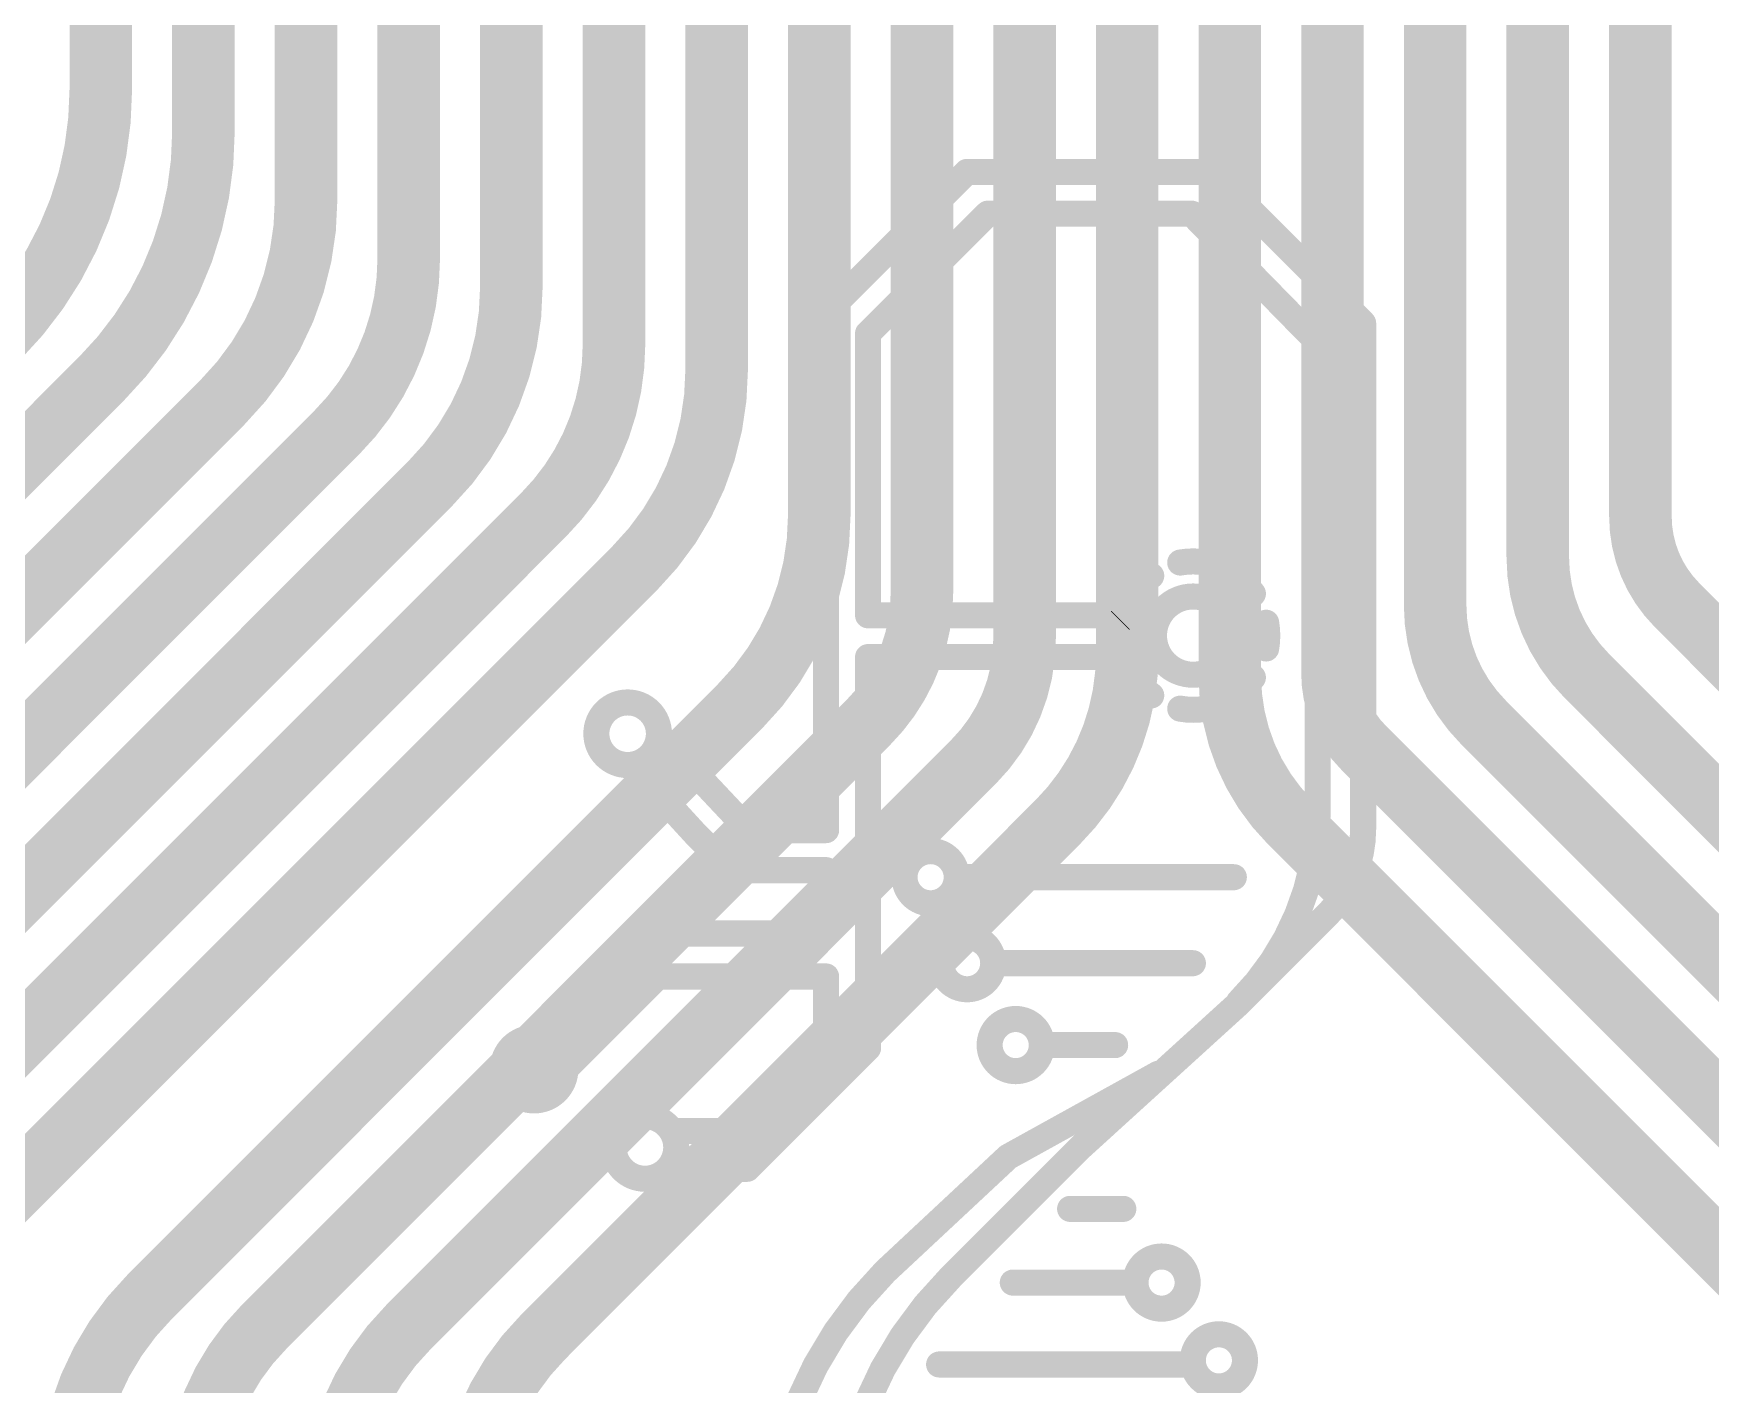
# Model space of a CAD drawing. Header units: inches. Extents: x -4.2 to 12.6, y -6.1 to 3.
# Drawn here: x 0.1053 to 0.4269, y -0.5467 to -0.2877 of the extents above; entities that cross this region are included whole.
import ezdxf

# ---------------------------------------------------------------- set-up
doc = ezdxf.new("R2010")
doc.units = ezdxf.units.IN
doc.header["$MEASUREMENT"] = 0
doc.layers.add('Flex_Ribbon Top Overlay', color=2, linetype='Continuous')
doc.layers.add('Top Layer', color=1, linetype='Continuous')

msp = doc.modelspace()

# ---------------------------------------------------------------- linework, layer by layer
at = {"layer": 'Flex_Ribbon Top Overlay'}
for points in [[(0.2572798, -0.3412203, 0.005, 0.005, 0), (0.2842798, -0.3142203, 0.005, 0.005, 0)], [(0.2842798, -0.3142203, 0.005, 0.005, 0), (0.3312798, -0.3142203, 0.005, 0.005, 0)], [(0.3312798, -0.3142203, 0.005, 0.005, 0), (0.3552798, -0.3382203, 0.005, 0.005, 0)], [(0.2653314, -0.3451687, 0.005, 0.005, 0), (0.2882798, -0.3222203, 0.005, 0.005, 0)], [(0.2882798, -0.3222203, 0.005, 0.005, 0), (0.3274384, -0.3222203, 0.005, 0.005, 0)], [(0.3274384, -0.3222203, 0.005, 0.005, 0), (0.3515743, -0.3468445, 0.005, 0.005, 0)], [(0.3552798, -0.3382203, 0.005, 0.005, 0), (0.3602798, -0.3432203, 0.005, 0.005, 0)], [(0.2572798, -0.4404022, 0.005, 0.005, 0), (0.2572798, -0.3412203, 0.005, 0.005, 0)], [(0.3602798, -0.3792203, 0.005, 0.005, 0), (0.3602798, -0.3432203, 0.005, 0.005, 0)], [(0.2653314, -0.3992203, 0.005, 0.005, 0), (0.2653314, -0.3451687, 0.005, 0.005, 0)], [(0.3515743, -0.4368651, 0.005, 0.005, 0), (0.3515743, -0.3468445, 0.005, 0.005, 0)], [(0.3602798, -0.4402203, 0.005, 0.005, 0), (0.3602798, -0.3792203, 0.005, 0.005, 0)], [(0.3162, -0.3950779, 0.005, 0.005, -0.08748866352592401), (0.319638, -0.3916399, 0.005, 0.005, 0)], [(0.3251981, -0.3890997, 0.005, 0.005, -0.08748866352592401), (0.3301381, -0.3890997, 0.005, 0.005, 0)], [(0.3356982, -0.3916399, 0.005, 0.005, -0.08748866352592401), (0.3391362, -0.3950779, 0.005, 0.005, 0)], [(0.2653314, -0.3992203, 0.005, 0.005, 0), (0.3126848, -0.3992203, 0.005, 0.005, 0)], [(0.3126848, -0.3992203, 0.005, 0.005, 0), (0.3136848, -0.4002203, 0.005, 0.005, 0)], [(0.3136598, -0.405578, 0.005, 0.005, -0.08748866352592401), (0.3136598, -0.400638, 0.005, 0.005, 0)], [(0.3136848, -0.4002203, 0.005, 0.005, 0), (0.3137545, -0.4001506, 0.005, 0.005, 0)], [(0.3416764, -0.400638, 0.005, 0.005, -0.0874886635259239), (0.3416764, -0.405578, 0.005, 0.005, 0)], [(0.2653314, -0.4072203, 0.005, 0.005, 0), (0.3125996, -0.4072203, 0.005, 0.005, 0)], [(0.2653314, -0.4772537, 0.005, 0.005, 0), (0.2653314, -0.4072203, 0.005, 0.005, 0)], [(0.3125996, -0.4072203, 0.005, 0.005, 0), (0.3137545, -0.4060654, 0.005, 0.005, 0)], [(0.319638, -0.4145761, 0.005, 0.005, -0.0874886635259239), (0.3162, -0.4111381, 0.005, 0.005, 0)], [(0.3391362, -0.4111381, 0.005, 0.005, -0.0874886635259239), (0.3356982, -0.4145761, 0.005, 0.005, 0)], [(0.3301381, -0.4171163, 0.005, 0.005, -0.0874886635259239), (0.3251981, -0.4171163, 0.005, 0.005, 0)], [(0.2262798, -0.4232203, 0.005, 0.005, 0), (0.2424617, -0.4404022, 0.005, 0.005, 0)], [(0.2212798, -0.4292203, 0.005, 0.005, 0), (0.2322798, -0.4412203, 0.005, 0.005, 0)], [(0.3515743, -0.4368651, 0.005, 0.005, -0.198912367379658), (0.3364753, -0.4733173, 0.005, 0.005, 0)], [(0.2322798, -0.4412203, 0.005, 0.005, 0), (0.239133, -0.4480735, 0.005, 0.005, 0)], [(0.2424511, -0.4404022, 0.005, 0.005, 0), (0.2572798, -0.4404022, 0.005, 0.005, 0)], [(0.2424617, -0.4404022, 0.005, 0.005, 0), (0.2502918, -0.4404022, 0.005, 0.005, 0)], [(0.3602798, -0.4402203, 0.005, 0.005, -0.198912367379658), (0.3535425, -0.4564856, 0.005, 0.005, 0)], [(0.239133, -0.4480735, 0.005, 0.005, 0), (0.2421837, -0.4480735, 0.005, 0.005, 0)], [(0.2421837, -0.4480735, 0.005, 0.005, 0), (0.2572798, -0.4480735, 0.005, 0.005, 0)], [(0.2572798, -0.4602203, 0.005, 0.005, 0), (0.2572798, -0.4480735, 0.005, 0.005, 0)], [(0.2823314, -0.4494258, 0.005, 0.005, 0), (0.3354808, -0.4494258, 0.005, 0.005, 0)], [(0.3365931, -0.473435, 0.005, 0.005, 0), (0.3535425, -0.4564856, 0.005, 0.005, 0)], [(0.2122798, -0.4692203, 0.005, 0.005, 0), (0.2212798, -0.4602203, 0.005, 0.005, 0)], [(0.2212798, -0.4602203, 0.005, 0.005, 0), (0.2572798, -0.4602203, 0.005, 0.005, 0)], [(0.2072798, -0.4862203, 0.005, 0.005, 0), (0.2250417, -0.4684584, 0.005, 0.005, 0)], [(0.2250417, -0.4684584, 0.005, 0.005, 0), (0.2251906, -0.4684584, 0.005, 0.005, 0)], [(0.2251906, -0.4684584, 0.005, 0.005, 0), (0.2572798, -0.4684584, 0.005, 0.005, 0)], [(0.2572798, -0.478954, 0.005, 0.005, 0), (0.2572798, -0.4684584, 0.005, 0.005, 0)], [(0.2893314, -0.4659118, 0.005, 0.005, 0), (0.3276303, -0.4659118, 0.005, 0.005, 0)], [(0.2012798, -0.4802203, 0.005, 0.005, 0), (0.2122798, -0.4692203, 0.005, 0.005, 0)], [(0.3060417, -0.5012389, 0.005, 0.005, 0), (0.3362658, -0.4737623, 0.005, 0.005, 0)], [(0.2653314, -0.4821687, 0.005, 0.005, 0), (0.2653314, -0.4772537, 0.005, 0.005, 0)], [(0.2381351, -0.4980987, 0.005, 0.005, 0), (0.2572798, -0.478954, 0.005, 0.005, 0)], [(0.2986457, -0.4816127, 0.005, 0.005, 0), (0.3127145, -0.4816127, 0.005, 0.005, 0)], [(0.2562798, -0.4912203, 0.005, 0.005, 0), (0.2653314, -0.4821687, 0.005, 0.005, 0)], [(0.2922004, -0.5030294, 0.005, 0.005, 0), (0.3209492, -0.4871304, 0.005, 0.005, 0)], [(0.2421664, -0.5053337, 0.005, 0.005, 0), (0.2562798, -0.4912203, 0.005, 0.005, 0)], [(0.2282798, -0.4980987, 0.005, 0.005, 0), (0.2381351, -0.4980987, 0.005, 0.005, 0)], [(0.268612, -0.5250437, 0.005, 0.005, 0), (0.2922004, -0.5030294, 0.005, 0.005, 0)], [(0.2812582, -0.5260224, 0.005, 0.005, 0), (0.3060417, -0.5012389, 0.005, 0.005, 0)], [(0.2282798, -0.5053337, 0.005, 0.005, 0), (0.2421664, -0.5053337, 0.005, 0.005, 0)], [(0.304079, -0.5130146, 0.005, 0.005, 0), (0.3142846, -0.5130146, 0.005, 0.005, 0)], [(0.2462798, -0.5789584, 0.005, 0.005, -0.198912367379658), (0.268612, -0.5250437, 0.005, 0.005, 0)], [(0.2593314, -0.5789584, 0.005, 0.005, -0.198912367379658), (0.2812582, -0.5260224, 0.005, 0.005, 0)], [(0.2930883, -0.5271454, 0.005, 0.005, 0), (0.3166214, -0.5271454, 0.005, 0.005, 0)], [(0.2789575, -0.5428463, 0.005, 0.005, 0), (0.327674, -0.5428463, 0.005, 0.005, 0)]]:
    msp.add_lwpolyline(points, format="xyseb", dxfattribs=at)
for points in [[(0.2830298, -0.3142203, 0.0025, 0.0025, 1), (0.2855298, -0.3142203, 0.0025, 0.0025, 1)], [(0.2830298, -0.3142203, 0.0025, 0.0025, 1), (0.2855298, -0.3142203, 0.0025, 0.0025, 1)], [(0.3300298, -0.3142203, 0.0025, 0.0025, 1), (0.3325298, -0.3142203, 0.0025, 0.0025, 1)], [(0.3300298, -0.3142203, 0.0025, 0.0025, 1), (0.3325298, -0.3142203, 0.0025, 0.0025, 1)], [(0.2870298, -0.3222203, 0.0025, 0.0025, 1), (0.2895298, -0.3222203, 0.0025, 0.0025, 1)], [(0.2870298, -0.3222203, 0.0025, 0.0025, 1), (0.2895298, -0.3222203, 0.0025, 0.0025, 1)], [(0.3261884, -0.3222203, 0.0025, 0.0025, 1), (0.3286884, -0.3222203, 0.0025, 0.0025, 1)], [(0.3261884, -0.3222203, 0.0025, 0.0025, 1), (0.3286884, -0.3222203, 0.0025, 0.0025, 1)], [(0.3540298, -0.3382203, 0.0025, 0.0025, 1), (0.3565298, -0.3382203, 0.0025, 0.0025, 1)], [(0.3540298, -0.3382203, 0.0025, 0.0025, 1), (0.3565298, -0.3382203, 0.0025, 0.0025, 1)], [(0.2560298, -0.3412203, 0.0025, 0.0025, 1), (0.2585298, -0.3412203, 0.0025, 0.0025, 1)], [(0.2560298, -0.3412203, 0.0025, 0.0025, 1), (0.2585298, -0.3412203, 0.0025, 0.0025, 1)], [(0.3590298, -0.3432203, 0.0025, 0.0025, 1), (0.3615298, -0.3432203, 0.0025, 0.0025, 1)], [(0.3590298, -0.3432203, 0.0025, 0.0025, 1), (0.3615298, -0.3432203, 0.0025, 0.0025, 1)], [(0.2640814, -0.3451687, 0.0025, 0.0025, 1), (0.2665814, -0.3451687, 0.0025, 0.0025, 1)], [(0.2640814, -0.3451687, 0.0025, 0.0025, 1), (0.2665814, -0.3451687, 0.0025, 0.0025, 1)], [(0.3503243, -0.3468445, 0.0025, 0.0025, 1), (0.3528243, -0.3468445, 0.0025, 0.0025, 1)], [(0.3503243, -0.3468445, 0.0025, 0.0025, 1), (0.3528243, -0.3468445, 0.0025, 0.0025, 1)], [(0.3590298, -0.3792203, 0.0025, 0.0025, 1), (0.3615298, -0.3792203, 0.0025, 0.0025, 1)], [(0.3590298, -0.3792203, 0.0025, 0.0025, 1), (0.3615298, -0.3792203, 0.0025, 0.0025, 1)], [(0.318388, -0.3916399, 0.0025, 0.0025, 1), (0.320888, -0.3916399, 0.0025, 0.0025, 1)], [(0.3239481, -0.3890997, 0.0025, 0.0025, 1), (0.3264481, -0.3890997, 0.0025, 0.0025, 1)], [(0.3288881, -0.3890997, 0.0025, 0.0025, 1), (0.3313881, -0.3890997, 0.0025, 0.0025, 1)], [(0.3344482, -0.3916399, 0.0025, 0.0025, 1), (0.3369482, -0.3916399, 0.0025, 0.0025, 1)], [(0.31495, -0.3950779, 0.0025, 0.0025, 1), (0.31745, -0.3950779, 0.0025, 0.0025, 1)], [(0.3351681, -0.403108, 0.005, 0.005, 1), (0.3201681, -0.403108, 0.005, 0.005, 1)], [(0.3378862, -0.3950779, 0.0025, 0.0025, 1), (0.3403862, -0.3950779, 0.0025, 0.0025, 1)], [(0.2640814, -0.3992203, 0.0025, 0.0025, 1), (0.2665814, -0.3992203, 0.0025, 0.0025, 1)], [(0.2640814, -0.3992203, 0.0025, 0.0025, 1), (0.2665814, -0.3992203, 0.0025, 0.0025, 1)], [(0.3114348, -0.3992203, 0.0025, 0.0025, 1), (0.3139348, -0.3992203, 0.0025, 0.0025, 1)], [(0.3114348, -0.3992203, 0.0025, 0.0025, 1), (0.3139348, -0.3992203, 0.0025, 0.0025, 1)], [(0.3124098, -0.400638, 0.0025, 0.0025, 1), (0.3149098, -0.400638, 0.0025, 0.0025, 1)], [(0.3124348, -0.4002203, 0.0025, 0.0025, 1), (0.3149348, -0.4002203, 0.0025, 0.0025, 1)], [(0.3124348, -0.4002203, 0.0025, 0.0025, 1), (0.3149348, -0.4002203, 0.0025, 0.0025, 1)], [(0.3125045, -0.4001506, 0.0025, 0.0025, 1), (0.3150045, -0.4001506, 0.0025, 0.0025, 1)], [(0.3404264, -0.400638, 0.0025, 0.0025, 1), (0.3429264, -0.400638, 0.0025, 0.0025, 1)], [(0.3189181, -0.403108, 0.0025, 0.0025, 1), (0.3214181, -0.403108, 0.0025, 0.0025, 1)], [(0.3339181, -0.403108, 0.0025, 0.0025, 1), (0.3364181, -0.403108, 0.0025, 0.0025, 1)], [(0.2640814, -0.4072203, 0.0025, 0.0025, 1), (0.2665814, -0.4072203, 0.0025, 0.0025, 1)], [(0.2640814, -0.4072203, 0.0025, 0.0025, 1), (0.2665814, -0.4072203, 0.0025, 0.0025, 1)], [(0.3113496, -0.4072203, 0.0025, 0.0025, 1), (0.3138496, -0.4072203, 0.0025, 0.0025, 1)], [(0.3113496, -0.4072203, 0.0025, 0.0025, 1), (0.3138496, -0.4072203, 0.0025, 0.0025, 1)], [(0.3124098, -0.405578, 0.0025, 0.0025, 1), (0.3149098, -0.405578, 0.0025, 0.0025, 1)], [(0.3125045, -0.4060654, 0.0025, 0.0025, 1), (0.3150045, -0.4060654, 0.0025, 0.0025, 1)], [(0.3404264, -0.405578, 0.0025, 0.0025, 1), (0.3429264, -0.405578, 0.0025, 0.0025, 1)], [(0.31495, -0.4111381, 0.0025, 0.0025, 1), (0.31745, -0.4111381, 0.0025, 0.0025, 1)], [(0.3378862, -0.4111381, 0.0025, 0.0025, 1), (0.3403862, -0.4111381, 0.0025, 0.0025, 1)], [(0.2252208, -0.4219209, 0.005, 0.005, 1), (0.2132208, -0.4219209, 0.005, 0.005, 1)], [(0.318388, -0.4145761, 0.0025, 0.0025, 1), (0.320888, -0.4145761, 0.0025, 0.0025, 1)], [(0.3239481, -0.4171163, 0.0025, 0.0025, 1), (0.3264481, -0.4171163, 0.0025, 0.0025, 1)], [(0.3288881, -0.4171163, 0.0025, 0.0025, 1), (0.3313881, -0.4171163, 0.0025, 0.0025, 1)], [(0.3344482, -0.4145761, 0.0025, 0.0025, 1), (0.3369482, -0.4145761, 0.0025, 0.0025, 1)], [(0.2119708, -0.4219209, 0.0025, 0.0025, 1), (0.2144708, -0.4219209, 0.0025, 0.0025, 1)], [(0.2239708, -0.4219209, 0.0025, 0.0025, 1), (0.2264708, -0.4219209, 0.0025, 0.0025, 1)], [(0.2250298, -0.4232203, 0.0025, 0.0025, 1), (0.2275298, -0.4232203, 0.0025, 0.0025, 1)], [(0.2200298, -0.4292203, 0.0025, 0.0025, 1), (0.2225298, -0.4292203, 0.0025, 0.0025, 1)], [(0.3503243, -0.4368651, 0.0025, 0.0025, 1), (0.3528243, -0.4368651, 0.0025, 0.0025, 1)], [(0.3503243, -0.4368651, 0.0025, 0.0025, 1), (0.3528243, -0.4368651, 0.0025, 0.0025, 1)], [(0.2310298, -0.4412203, 0.0025, 0.0025, 1), (0.2335298, -0.4412203, 0.0025, 0.0025, 1)], [(0.2310298, -0.4412203, 0.0025, 0.0025, 1), (0.2335298, -0.4412203, 0.0025, 0.0025, 1)], [(0.2412011, -0.4404022, 0.0025, 0.0025, 1), (0.2437011, -0.4404022, 0.0025, 0.0025, 1)], [(0.2412117, -0.4404022, 0.0025, 0.0025, 1), (0.2437117, -0.4404022, 0.0025, 0.0025, 1)], [(0.2412117, -0.4404022, 0.0025, 0.0025, 1), (0.2437117, -0.4404022, 0.0025, 0.0025, 1)], [(0.2490418, -0.4404022, 0.0025, 0.0025, 1), (0.2515418, -0.4404022, 0.0025, 0.0025, 1)], [(0.2560298, -0.4404022, 0.0025, 0.0025, 1), (0.2585298, -0.4404022, 0.0025, 0.0025, 1)], [(0.2560298, -0.4404022, 0.0025, 0.0025, 1), (0.2585298, -0.4404022, 0.0025, 0.0025, 1)], [(0.3590298, -0.4402203, 0.0025, 0.0025, 1), (0.3615298, -0.4402203, 0.0025, 0.0025, 1)], [(0.3590298, -0.4402203, 0.0025, 0.0025, 1), (0.3615298, -0.4402203, 0.0025, 0.0025, 1)], [(0.2823314, -0.4494258, 0.005, 0.005, 1), (0.2723314, -0.4494258, 0.005, 0.005, 1)], [(0.237883, -0.4480735, 0.0025, 0.0025, 1), (0.240383, -0.4480735, 0.0025, 0.0025, 1)], [(0.237883, -0.4480735, 0.0025, 0.0025, 1), (0.240383, -0.4480735, 0.0025, 0.0025, 1)], [(0.2409337, -0.4480735, 0.0025, 0.0025, 1), (0.2434337, -0.4480735, 0.0025, 0.0025, 1)], [(0.2409337, -0.4480735, 0.0025, 0.0025, 1), (0.2434337, -0.4480735, 0.0025, 0.0025, 1)], [(0.2560298, -0.4480735, 0.0025, 0.0025, 1), (0.2585298, -0.4480735, 0.0025, 0.0025, 1)], [(0.2560298, -0.4480735, 0.0025, 0.0025, 1), (0.2585298, -0.4480735, 0.0025, 0.0025, 1)], [(0.2710814, -0.4494258, 0.0025, 0.0025, 1), (0.2735814, -0.4494258, 0.0025, 0.0025, 1)], [(0.2810814, -0.4494258, 0.0025, 0.0025, 1), (0.2835814, -0.4494258, 0.0025, 0.0025, 1)], [(0.2810814, -0.4494258, 0.0025, 0.0025, 1), (0.2835814, -0.4494258, 0.0025, 0.0025, 1)], [(0.3342308, -0.4494258, 0.0025, 0.0025, 1), (0.3367308, -0.4494258, 0.0025, 0.0025, 1)], [(0.3522925, -0.4564856, 0.0025, 0.0025, 1), (0.3547925, -0.4564856, 0.0025, 0.0025, 1)], [(0.3522925, -0.4564856, 0.0025, 0.0025, 1), (0.3547925, -0.4564856, 0.0025, 0.0025, 1)], [(0.2200298, -0.4602203, 0.0025, 0.0025, 1), (0.2225298, -0.4602203, 0.0025, 0.0025, 1)], [(0.2200298, -0.4602203, 0.0025, 0.0025, 1), (0.2225298, -0.4602203, 0.0025, 0.0025, 1)], [(0.2560298, -0.4602203, 0.0025, 0.0025, 1), (0.2585298, -0.4602203, 0.0025, 0.0025, 1)], [(0.2560298, -0.4602203, 0.0025, 0.0025, 1), (0.2585298, -0.4602203, 0.0025, 0.0025, 1)], [(0.2893314, -0.4659118, 0.005, 0.005, 1), (0.2793314, -0.4659118, 0.005, 0.005, 1)], [(0.2237917, -0.4684584, 0.0025, 0.0025, 1), (0.2262917, -0.4684584, 0.0025, 0.0025, 1)], [(0.2237917, -0.4684584, 0.0025, 0.0025, 1), (0.2262917, -0.4684584, 0.0025, 0.0025, 1)], [(0.2239406, -0.4684584, 0.0025, 0.0025, 1), (0.2264406, -0.4684584, 0.0025, 0.0025, 1)], [(0.2239406, -0.4684584, 0.0025, 0.0025, 1), (0.2264406, -0.4684584, 0.0025, 0.0025, 1)], [(0.2560298, -0.4684584, 0.0025, 0.0025, 1), (0.2585298, -0.4684584, 0.0025, 0.0025, 1)], [(0.2560298, -0.4684584, 0.0025, 0.0025, 1), (0.2585298, -0.4684584, 0.0025, 0.0025, 1)], [(0.2780814, -0.4659118, 0.0025, 0.0025, 1), (0.2805814, -0.4659118, 0.0025, 0.0025, 1)], [(0.2880814, -0.4659118, 0.0025, 0.0025, 1), (0.2905814, -0.4659118, 0.0025, 0.0025, 1)], [(0.2880814, -0.4659118, 0.0025, 0.0025, 1), (0.2905814, -0.4659118, 0.0025, 0.0025, 1)], [(0.3263803, -0.4659118, 0.0025, 0.0025, 1), (0.3288803, -0.4659118, 0.0025, 0.0025, 1)], [(0.2110298, -0.4692203, 0.0025, 0.0025, 1), (0.2135298, -0.4692203, 0.0025, 0.0025, 1)], [(0.2110298, -0.4692203, 0.0025, 0.0025, 1), (0.2135298, -0.4692203, 0.0025, 0.0025, 1)], [(0.3350158, -0.4737623, 0.0025, 0.0025, 1), (0.3375158, -0.4737623, 0.0025, 0.0025, 1)], [(0.3352253, -0.4733173, 0.0025, 0.0025, 1), (0.3377253, -0.4733173, 0.0025, 0.0025, 1)], [(0.3353431, -0.473435, 0.0025, 0.0025, 1), (0.3378431, -0.473435, 0.0025, 0.0025, 1)], [(0.2640814, -0.4772537, 0.0025, 0.0025, 1), (0.2665814, -0.4772537, 0.0025, 0.0025, 1)], [(0.2640814, -0.4772537, 0.0025, 0.0025, 1), (0.2665814, -0.4772537, 0.0025, 0.0025, 1)], [(0.2986457, -0.4816127, 0.005, 0.005, 1), (0.2886457, -0.4816127, 0.005, 0.005, 1)], [(0.2072798, -0.4862203, 0.005, 0.005, 1), (0.1952798, -0.4862203, 0.005, 0.005, 1)], [(0.2000298, -0.4802203, 0.0025, 0.0025, 1), (0.2025298, -0.4802203, 0.0025, 0.0025, 1)], [(0.2560298, -0.478954, 0.0025, 0.0025, 1), (0.2585298, -0.478954, 0.0025, 0.0025, 1)], [(0.2560298, -0.478954, 0.0025, 0.0025, 1), (0.2585298, -0.478954, 0.0025, 0.0025, 1)], [(0.2873957, -0.4816127, 0.0025, 0.0025, 1), (0.2898957, -0.4816127, 0.0025, 0.0025, 1)], [(0.2973957, -0.4816127, 0.0025, 0.0025, 1), (0.2998957, -0.4816127, 0.0025, 0.0025, 1)], [(0.2973957, -0.4816127, 0.0025, 0.0025, 1), (0.2998957, -0.4816127, 0.0025, 0.0025, 1)], [(0.3114645, -0.4816127, 0.0025, 0.0025, 1), (0.3139645, -0.4816127, 0.0025, 0.0025, 1)], [(0.2640814, -0.4821687, 0.0025, 0.0025, 1), (0.2665814, -0.4821687, 0.0025, 0.0025, 1)], [(0.2640814, -0.4821687, 0.0025, 0.0025, 1), (0.2665814, -0.4821687, 0.0025, 0.0025, 1)], [(0.1940298, -0.4862203, 0.0025, 0.0025, 1), (0.1965298, -0.4862203, 0.0025, 0.0025, 1)], [(0.2060298, -0.4862203, 0.0025, 0.0025, 1), (0.2085298, -0.4862203, 0.0025, 0.0025, 1)], [(0.2060298, -0.4862203, 0.0025, 0.0025, 1), (0.2085298, -0.4862203, 0.0025, 0.0025, 1)], [(0.3196992, -0.4871304, 0.0025, 0.0025, 1), (0.3221992, -0.4871304, 0.0025, 0.0025, 1)], [(0.2550298, -0.4912203, 0.0025, 0.0025, 1), (0.2575298, -0.4912203, 0.0025, 0.0025, 1)], [(0.2550298, -0.4912203, 0.0025, 0.0025, 1), (0.2575298, -0.4912203, 0.0025, 0.0025, 1)], [(0.2285416, -0.5012388, 0.005, 0.005, 1), (0.2165416, -0.5012388, 0.005, 0.005, 1)], [(0.2270298, -0.4980987, 0.0025, 0.0025, 1), (0.2295298, -0.4980987, 0.0025, 0.0025, 1)], [(0.2368851, -0.4980987, 0.0025, 0.0025, 1), (0.2393851, -0.4980987, 0.0025, 0.0025, 1)], [(0.2368851, -0.4980987, 0.0025, 0.0025, 1), (0.2393851, -0.4980987, 0.0025, 0.0025, 1)], [(0.2152916, -0.5012388, 0.0025, 0.0025, 1), (0.2177916, -0.5012388, 0.0025, 0.0025, 1)], [(0.2272916, -0.5012388, 0.0025, 0.0025, 1), (0.2297916, -0.5012388, 0.0025, 0.0025, 1)], [(0.2909504, -0.5030294, 0.0025, 0.0025, 1), (0.2934504, -0.5030294, 0.0025, 0.0025, 1)], [(0.2909504, -0.5030294, 0.0025, 0.0025, 1), (0.2934504, -0.5030294, 0.0025, 0.0025, 1)], [(0.3047917, -0.5012389, 0.0025, 0.0025, 1), (0.3072917, -0.5012389, 0.0025, 0.0025, 1)], [(0.3047917, -0.5012389, 0.0025, 0.0025, 1), (0.3072917, -0.5012389, 0.0025, 0.0025, 1)], [(0.2270298, -0.5053337, 0.0025, 0.0025, 1), (0.2295298, -0.5053337, 0.0025, 0.0025, 1)], [(0.2409164, -0.5053337, 0.0025, 0.0025, 1), (0.2434164, -0.5053337, 0.0025, 0.0025, 1)], [(0.2409164, -0.5053337, 0.0025, 0.0025, 1), (0.2434164, -0.5053337, 0.0025, 0.0025, 1)], [(0.302829, -0.5130146, 0.0025, 0.0025, 1), (0.305329, -0.5130146, 0.0025, 0.0025, 1)], [(0.3130346, -0.5130146, 0.0025, 0.0025, 1), (0.3155346, -0.5130146, 0.0025, 0.0025, 1)], [(0.3266214, -0.5271454, 0.005, 0.005, 1), (0.3166214, -0.5271454, 0.005, 0.005, 1)], [(0.267362, -0.5250437, 0.0025, 0.0025, 1), (0.269862, -0.5250437, 0.0025, 0.0025, 1)], [(0.267362, -0.5250437, 0.0025, 0.0025, 1), (0.269862, -0.5250437, 0.0025, 0.0025, 1)], [(0.2800082, -0.5260224, 0.0025, 0.0025, 1), (0.2825082, -0.5260224, 0.0025, 0.0025, 1)], [(0.2800082, -0.5260224, 0.0025, 0.0025, 1), (0.2825082, -0.5260224, 0.0025, 0.0025, 1)], [(0.2918383, -0.5271454, 0.0025, 0.0025, 1), (0.2943383, -0.5271454, 0.0025, 0.0025, 1)], [(0.3153714, -0.5271454, 0.0025, 0.0025, 1), (0.3178714, -0.5271454, 0.0025, 0.0025, 1)], [(0.3153714, -0.5271454, 0.0025, 0.0025, 1), (0.3178714, -0.5271454, 0.0025, 0.0025, 1)], [(0.3253714, -0.5271454, 0.0025, 0.0025, 1), (0.3278714, -0.5271454, 0.0025, 0.0025, 1)], [(0.337612, -0.5420612, 0.005, 0.005, 1), (0.327612, -0.5420612, 0.005, 0.005, 1)], [(0.326362, -0.5420612, 0.0025, 0.0025, 1), (0.328862, -0.5420612, 0.0025, 0.0025, 1)], [(0.336362, -0.5420612, 0.0025, 0.0025, 1), (0.338862, -0.5420612, 0.0025, 0.0025, 1)], [(0.2777075, -0.5428463, 0.0025, 0.0025, 1), (0.2802075, -0.5428463, 0.0025, 0.0025, 1)], [(0.326424, -0.5428463, 0.0025, 0.0025, 1), (0.328924, -0.5428463, 0.0025, 0.0025, 1)]]:
    msp.add_lwpolyline(points, format="xyseb", close=True, dxfattribs=at)
at = {"layer": 'Top Layer'}
for points in [[(0.1181802, -0.2984392, 0.012, 0.012, 0), (0.1181802, -0.0830129, 0.012, 0.012, 0)], [(0.1378652, -0.3065576, 0.012, 0.012, 0), (0.1378652, -0.0830129, 0.012, 0.012, 0)], [(0.1575503, -0.3196229, 0.012, 0.012, 0), (0.1575503, -0.0830129, 0.012, 0.012, 0)], [(0.1772353, -0.3308912, 0.012, 0.012, 0), (0.1772353, -0.0830129, 0.012, 0.012, 0)], [(0.1969204, -0.3363011, 0.012, 0.012, 0), (0.1969204, -0.0830129, 0.012, 0.012, 0)], [(0.2166054, -0.3472814, 0.012, 0.012, 0), (0.2166054, -0.0830129, 0.012, 0.012, 0)], [(0.2362904, -0.3522239, 0.012, 0.012, 0), (0.2362904, -0.0830129, 0.012, 0.012, 0)], [(0.2559755, -0.3799962, 0.012, 0.012, 0), (0.2559755, -0.0830129, 0.012, 0.012, 0)], [(0.2756605, -0.3948772, 0.012, 0.012, 0), (0.2756605, -0.0830129, 0.012, 0.012, 0)], [(0.2953456, -0.4036643, 0.012, 0.012, 0), (0.2953456, -0.0830129, 0.012, 0.012, 0)], [(0.3150306, -0.4066428, 0.012, 0.012, 0), (0.3150306, -0.0830129, 0.012, 0.012, 0)], [(0.3347156, -0.4108984, 0.012, 0.012, 0), (0.3347156, -0.0830129, 0.012, 0.012, 0)], [(0.3544007, -0.4103176, 0.012, 0.012, 0), (0.3544007, -0.0830129, 0.012, 0.012, 0)], [(0.3740857, -0.3972753, 0.012, 0.012, 0), (0.3740857, -0.0830129, 0.012, 0.012, 0)], [(0.3937708, -0.388031, 0.012, 0.012, 0), (0.3937708, -0.0830129, 0.012, 0.012, 0)], [(0.4134558, -0.3802602, 0.012, 0.012, 0), (0.4134558, -0.0830129, 0.012, 0.012, 0)], [(0.1181802, -0.2984392, 0.012, 0.012, -0.198912367379658), (0.0984952, -0.345963, 0.012, 0.012, 0)], [(0.1378652, -0.3065576, 0.012, 0.012, -0.198912367379658), (0.1182402, -0.3539364, 0.012, 0.012, 0)], [(0.1575503, -0.3196229, 0.012, 0.012, -0.1987437192202513), (0.1415086, -0.3583866, 0.012, 0.012, 0)], [(0.1772353, -0.3308912, 0.012, 0.012, -0.198912367379658), (0.1634558, -0.3641579, 0.012, 0.012, 0)], [(0.1969204, -0.3363011, 0.012, 0.012, -0.198912367379658), (0.1812858, -0.3740464, 0.012, 0.012, 0)], [(0.2166054, -0.3472814, 0.012, 0.012, -0.198912367379658), (0.2030545, -0.3799962, 0.012, 0.012, 0)], [(0.2362904, -0.3522239, 0.012, 0.012, -0.1987953636513174), (0.2205709, -0.3901983, 0.012, 0.012, 0)], [(-0.2179288, -0.6901055, 0.012, 0.012, 0), (0.1182402, -0.3539365, 0.012, 0.012, 0)], [(-0.2192072, -0.7191024, 0.012, 0.012, 0), (0.1414834, -0.3584118, 0.012, 0.012, 0)], [(0.1415086, -0.3583866, 0.012, 0.012, -0.0001622346062571194), (0.1414834, -0.3584118, 0.012, 0.012, 0)], [(-0.2034997, -0.7311134, 0.012, 0.012, 0), (0.1634558, -0.3641579, 0.012, 0.012, 0)], [(-0.1757812, -0.7311134, 0.012, 0.012, 0), (0.1812858, -0.3740464, 0.012, 0.012, 0)], [(-0.1480937, -0.7311444, 0.012, 0.012, 0), (0.2030545, -0.3799962, 0.012, 0.012, 0)], [(0.2559755, -0.3799962, 0.012, 0.012, -0.1988413758446854), (0.2408145, -0.4166123, 0.012, 0.012, 0)], [(0.4204707, -0.3972422, 0.012, 0.012, -0.1984076113266129), (0.4134558, -0.3802602, 0.012, 0.012, 0)], [(0.4032225, -0.4108781, 0.012, 0.012, -0.1986812930121423), (0.3937708, -0.388031, 0.012, 0.012, 0)], [(-0.1263575, -0.7371267, 0.012, 0.012, 0), (0.2205538, -0.3902154, 0.012, 0.012, 0)], [(0.2205709, -0.3901983, 0.012, 0.012, -0.0001125530588944548), (0.2205538, -0.3902154, 0.012, 0.012, 0)], [(0.2756605, -0.3948772, 0.012, 0.012, -0.198912367379658), (0.2653314, -0.4198139, 0.012, 0.012, 0)], [(0.3834074, -0.4197998, 0.012, 0.012, -0.1987502323077533), (0.3740857, -0.3972753, 0.012, 0.012, 0)], [(0.4205037, -0.3972753, 0.012, 0.012, -0.000485591818572054), (0.4204707, -0.3972422, 0.012, 0.012, 0)], [(0.4205037, -0.3972753, 0.012, 0.012, 0), (0.7787857, -0.756168, 0.012, 0.012, 0)], [(0.2953456, -0.4036643, 0.012, 0.012, -0.1987345565704199), (0.2855656, -0.4272982, 0.012, 0.012, 0)], [(0.3150306, -0.4066428, 0.012, 0.012, -0.198912367379658), (0.30166, -0.4389223, 0.012, 0.012, 0)], [(0.346295, -0.4388938, 0.012, 0.012, -0.1986477228195605), (0.3347156, -0.4108984, 0.012, 0.012, 0)], [(0.3602748, -0.424506, 0.012, 0.012, -0.1988216153150752), (0.3544007, -0.4103176, 0.012, 0.012, 0)], [(0.4032428, -0.4108984, 0.012, 0.012, -0.0002222894514184511), (0.4032225, -0.4108781, 0.012, 0.012, 0)], [(0.4032428, -0.4108984, 0.012, 0.012, 0), (0.5209327, -0.5285883, 0.012, 0.012, 0)], [(0.1276518, -0.529775, 0.012, 0.012, 0), (0.2408045, -0.4166223, 0.012, 0.012, 0)], [(0.2408045, -0.4166223, 0.012, 0.012, 0), (0.2408145, -0.4166123, 0.012, 0.012, 0)], [(0.2408145, -0.4166123, 0.012, 0.012, -6.829050808978574e-05), (0.2408045, -0.4166224, 0.012, 0.012, 0)], [(0.1495168, -0.5356285, 0.012, 0.012, 0), (0.2653314, -0.4198139, 0.012, 0.012, 0)], [(0.3834215, -0.4198139, 0.012, 0.012, -0.0001559690118281906), (0.3834074, -0.4197998, 0.012, 0.012, 0)], [(0.3834215, -0.4198139, 0.012, 0.012, 0), (0.4921959, -0.5285883, 0.012, 0.012, 0)], [(0.2855656, -0.4272982, 0.012, 0.012, -0.0001710491078159093), (0.2855494, -0.4273144, 0.012, 0.012, 0)], [(0.3602798, -0.424511, 0.012, 0.012, -8.729953571835266e-05), (0.3602748, -0.424506, 0.012, 0.012, 0)], [(0.3602798, -0.424511, 0.012, 0.012, 0), (0.468992, -0.5332232, 0.012, 0.012, 0)], [(0.1772353, -0.5356285, 0.012, 0.012, 0), (0.2855494, -0.4273144, 0.012, 0.012, 0)], [(0.2030774, -0.5375049, 0.012, 0.012, 0), (0.30166, -0.4389223, 0.012, 0.012, 0)], [(0.3463235, -0.4389223, 0.012, 0.012, -0.0002545850178411754), (0.346295, -0.4388938, 0.012, 0.012, 0)], [(0.3463235, -0.4389223, 0.012, 0.012, 0), (0.4406244, -0.5332232, 0.012, 0.012, 0)], [(0.112068, -0.5673976, 0.012, 0.012, -0.1987626575331932), (0.1276301, -0.5297967, 0.012, 0.012, 0)], [(0.1276301, -0.5297967, 0.012, 0.012, -0.0001440159801586851), (0.1276518, -0.529775, 0.012, 0.012, 0)], [(0.1363576, -0.5673976, 0.012, 0.012, -0.1987580991134652), (0.1494979, -0.5356474, 0.012, 0.012, 0)], [(0.1494979, -0.5356474, 0.012, 0.012, -0.0001484011604208653), (0.1495168, -0.5356285, 0.012, 0.012, 0)], [(0.1624984, -0.5712065, 0.012, 0.012, -0.1987495212683498), (0.177213, -0.5356508, 0.012, 0.012, 0)], [(0.177213, -0.5356508, 0.012, 0.012, -0.0001566530314390915), (0.1772353, -0.5356285, 0.012, 0.012, 0)], [(0.1886232, -0.5724004, 0.012, 0.012, -0.1987417578393763), (0.2030545, -0.5375278, 0.012, 0.012, 0)], [(0.2030545, -0.5375278, 0.012, 0.012, -0.0001641214589990073), (0.2030774, -0.5375049, 0.012, 0.012, 0)]]:
    msp.add_lwpolyline(points, format="xyseb", dxfattribs=at)
for points in [[(0.1151802, -0.2984392, 0.006, 0.006, 1), (0.1211802, -0.2984392, 0.006, 0.006, 1)], [(0.1151802, -0.2984392, 0.006, 0.006, 1), (0.1211802, -0.2984392, 0.006, 0.006, 1)], [(0.1348652, -0.3065576, 0.006, 0.006, 1), (0.1408652, -0.3065576, 0.006, 0.006, 1)], [(0.1348652, -0.3065576, 0.006, 0.006, 1), (0.1408652, -0.3065576, 0.006, 0.006, 1)], [(0.1545503, -0.3196229, 0.006, 0.006, 1), (0.1605503, -0.3196229, 0.006, 0.006, 1)], [(0.1545503, -0.3196229, 0.006, 0.006, 1), (0.1605503, -0.3196229, 0.006, 0.006, 1)], [(0.1742353, -0.3308912, 0.006, 0.006, 1), (0.1802353, -0.3308912, 0.006, 0.006, 1)], [(0.1742353, -0.3308912, 0.006, 0.006, 1), (0.1802353, -0.3308912, 0.006, 0.006, 1)], [(0.1939204, -0.3363011, 0.006, 0.006, 1), (0.1999204, -0.3363011, 0.006, 0.006, 1)], [(0.1939204, -0.3363011, 0.006, 0.006, 1), (0.1999204, -0.3363011, 0.006, 0.006, 1)], [(0.2136054, -0.3472814, 0.006, 0.006, 1), (0.2196054, -0.3472814, 0.006, 0.006, 1)], [(0.2136054, -0.3472814, 0.006, 0.006, 1), (0.2196054, -0.3472814, 0.006, 0.006, 1)], [(0.2332904, -0.3522239, 0.006, 0.006, 1), (0.2392904, -0.3522239, 0.006, 0.006, 1)], [(0.2332904, -0.3522239, 0.006, 0.006, 1), (0.2392904, -0.3522239, 0.006, 0.006, 1)], [(0.1152402, -0.3539364, 0.006, 0.006, 1), (0.1212402, -0.3539364, 0.006, 0.006, 1)], [(0.1152402, -0.3539365, 0.006, 0.006, 1), (0.1212402, -0.3539365, 0.006, 0.006, 1)], [(0.1384834, -0.3584118, 0.006, 0.006, 1), (0.1444834, -0.3584118, 0.006, 0.006, 1)], [(0.1384834, -0.3584118, 0.006, 0.006, 1), (0.1444834, -0.3584118, 0.006, 0.006, 1)], [(0.1385086, -0.3583866, 0.006, 0.006, 1), (0.1445086, -0.3583866, 0.006, 0.006, 1)], [(0.1385086, -0.3583866, 0.006, 0.006, 1), (0.1445086, -0.3583866, 0.006, 0.006, 1)], [(0.1604558, -0.3641579, 0.006, 0.006, 1), (0.1664558, -0.3641579, 0.006, 0.006, 1)], [(0.1604558, -0.3641579, 0.006, 0.006, 1), (0.1664558, -0.3641579, 0.006, 0.006, 1)], [(0.1782858, -0.3740464, 0.006, 0.006, 1), (0.1842858, -0.3740464, 0.006, 0.006, 1)], [(0.1782858, -0.3740464, 0.006, 0.006, 1), (0.1842858, -0.3740464, 0.006, 0.006, 1)], [(0.2000545, -0.3799962, 0.006, 0.006, 1), (0.2060545, -0.3799962, 0.006, 0.006, 1)], [(0.2000545, -0.3799962, 0.006, 0.006, 1), (0.2060545, -0.3799962, 0.006, 0.006, 1)], [(0.2529755, -0.3799962, 0.006, 0.006, 1), (0.2589755, -0.3799962, 0.006, 0.006, 1)], [(0.2529755, -0.3799962, 0.006, 0.006, 1), (0.2589755, -0.3799962, 0.006, 0.006, 1)], [(0.4104558, -0.3802602, 0.006, 0.006, 1), (0.4164558, -0.3802602, 0.006, 0.006, 1)], [(0.4104558, -0.3802602, 0.006, 0.006, 1), (0.4164558, -0.3802602, 0.006, 0.006, 1)], [(0.3907708, -0.388031, 0.006, 0.006, 1), (0.3967708, -0.388031, 0.006, 0.006, 1)], [(0.3907708, -0.388031, 0.006, 0.006, 1), (0.3967708, -0.388031, 0.006, 0.006, 1)], [(0.2175538, -0.3902154, 0.006, 0.006, 1), (0.2235538, -0.3902154, 0.006, 0.006, 1)], [(0.2175538, -0.3902154, 0.006, 0.006, 1), (0.2235538, -0.3902154, 0.006, 0.006, 1)], [(0.2175709, -0.3901983, 0.006, 0.006, 1), (0.2235709, -0.3901983, 0.006, 0.006, 1)], [(0.2175709, -0.3901983, 0.006, 0.006, 1), (0.2235709, -0.3901983, 0.006, 0.006, 1)], [(0.2726605, -0.3948772, 0.006, 0.006, 1), (0.2786605, -0.3948772, 0.006, 0.006, 1)], [(0.2726605, -0.3948772, 0.006, 0.006, 1), (0.2786605, -0.3948772, 0.006, 0.006, 1)], [(0.3710857, -0.3972753, 0.006, 0.006, 1), (0.3770857, -0.3972753, 0.006, 0.006, 1)], [(0.3710857, -0.3972753, 0.006, 0.006, 1), (0.3770857, -0.3972753, 0.006, 0.006, 1)], [(0.4174707, -0.3972422, 0.006, 0.006, 1), (0.4234707, -0.3972422, 0.006, 0.006, 1)], [(0.4174707, -0.3972422, 0.006, 0.006, 1), (0.4234707, -0.3972422, 0.006, 0.006, 1)], [(0.4175037, -0.3972753, 0.006, 0.006, 1), (0.4235037, -0.3972753, 0.006, 0.006, 1)], [(0.4175037, -0.3972753, 0.006, 0.006, 1), (0.4235037, -0.3972753, 0.006, 0.006, 1)], [(0.2923456, -0.4036643, 0.006, 0.006, 1), (0.2983456, -0.4036643, 0.006, 0.006, 1)], [(0.2923456, -0.4036643, 0.006, 0.006, 1), (0.2983456, -0.4036643, 0.006, 0.006, 1)], [(0.3120306, -0.4066428, 0.006, 0.006, 1), (0.3180306, -0.4066428, 0.006, 0.006, 1)], [(0.3120306, -0.4066428, 0.006, 0.006, 1), (0.3180306, -0.4066428, 0.006, 0.006, 1)], [(0.3317156, -0.4108984, 0.006, 0.006, 1), (0.3377156, -0.4108984, 0.006, 0.006, 1)], [(0.3317156, -0.4108984, 0.006, 0.006, 1), (0.3377156, -0.4108984, 0.006, 0.006, 1)], [(0.3514007, -0.4103176, 0.006, 0.006, 1), (0.3574007, -0.4103176, 0.006, 0.006, 1)], [(0.3514007, -0.4103176, 0.006, 0.006, 1), (0.3574007, -0.4103176, 0.006, 0.006, 1)], [(0.4002225, -0.4108781, 0.006, 0.006, 1), (0.4062225, -0.4108781, 0.006, 0.006, 1)], [(0.4002225, -0.4108781, 0.006, 0.006, 1), (0.4062225, -0.4108781, 0.006, 0.006, 1)], [(0.4002428, -0.4108984, 0.006, 0.006, 1), (0.4062428, -0.4108984, 0.006, 0.006, 1)], [(0.4002428, -0.4108984, 0.006, 0.006, 1), (0.4062428, -0.4108984, 0.006, 0.006, 1)], [(0.2378045, -0.4166223, 0.006, 0.006, 1), (0.2438045, -0.4166223, 0.006, 0.006, 1)], [(0.2378045, -0.4166223, 0.006, 0.006, 1), (0.2438045, -0.4166223, 0.006, 0.006, 1)], [(0.2378045, -0.4166224, 0.006, 0.006, 1), (0.2438045, -0.4166224, 0.006, 0.006, 1)], [(0.2378145, -0.4166123, 0.006, 0.006, 1), (0.2438145, -0.4166123, 0.006, 0.006, 1)], [(0.2378145, -0.4166123, 0.006, 0.006, 1), (0.2438145, -0.4166123, 0.006, 0.006, 1)], [(0.2378145, -0.4166123, 0.006, 0.006, 1), (0.2438145, -0.4166123, 0.006, 0.006, 1)], [(0.2623314, -0.4198139, 0.006, 0.006, 1), (0.2683314, -0.4198139, 0.006, 0.006, 1)], [(0.2623314, -0.4198139, 0.006, 0.006, 1), (0.2683314, -0.4198139, 0.006, 0.006, 1)], [(0.3804074, -0.4197998, 0.006, 0.006, 1), (0.3864074, -0.4197998, 0.006, 0.006, 1)], [(0.3804074, -0.4197998, 0.006, 0.006, 1), (0.3864074, -0.4197998, 0.006, 0.006, 1)], [(0.3804215, -0.4198139, 0.006, 0.006, 1), (0.3864215, -0.4198139, 0.006, 0.006, 1)], [(0.3804215, -0.4198139, 0.006, 0.006, 1), (0.3864215, -0.4198139, 0.006, 0.006, 1)], [(0.2825656, -0.4272982, 0.006, 0.006, 1), (0.2885656, -0.4272982, 0.006, 0.006, 1)], [(0.2825656, -0.4272982, 0.006, 0.006, 1), (0.2885656, -0.4272982, 0.006, 0.006, 1)], [(0.3572748, -0.424506, 0.006, 0.006, 1), (0.3632748, -0.424506, 0.006, 0.006, 1)], [(0.3572748, -0.424506, 0.006, 0.006, 1), (0.3632748, -0.424506, 0.006, 0.006, 1)], [(0.3572798, -0.424511, 0.006, 0.006, 1), (0.3632798, -0.424511, 0.006, 0.006, 1)], [(0.3572798, -0.424511, 0.006, 0.006, 1), (0.3632798, -0.424511, 0.006, 0.006, 1)], [(0.2825494, -0.4273144, 0.006, 0.006, 1), (0.2885494, -0.4273144, 0.006, 0.006, 1)], [(0.2825494, -0.4273144, 0.006, 0.006, 1), (0.2885494, -0.4273144, 0.006, 0.006, 1)], [(0.29866, -0.4389223, 0.006, 0.006, 1), (0.30466, -0.4389223, 0.006, 0.006, 1)], [(0.29866, -0.4389223, 0.006, 0.006, 1), (0.30466, -0.4389223, 0.006, 0.006, 1)], [(0.343295, -0.4388938, 0.006, 0.006, 1), (0.349295, -0.4388938, 0.006, 0.006, 1)], [(0.343295, -0.4388938, 0.006, 0.006, 1), (0.349295, -0.4388938, 0.006, 0.006, 1)], [(0.3433235, -0.4389223, 0.006, 0.006, 1), (0.3493235, -0.4389223, 0.006, 0.006, 1)], [(0.3433235, -0.4389223, 0.006, 0.006, 1), (0.3493235, -0.4389223, 0.006, 0.006, 1)], [(0.1246301, -0.5297967, 0.006, 0.006, 1), (0.1306301, -0.5297967, 0.006, 0.006, 1)], [(0.1246301, -0.5297967, 0.006, 0.006, 1), (0.1306301, -0.5297967, 0.006, 0.006, 1)], [(0.1246518, -0.529775, 0.006, 0.006, 1), (0.1306518, -0.529775, 0.006, 0.006, 1)], [(0.1246518, -0.529775, 0.006, 0.006, 1), (0.1306518, -0.529775, 0.006, 0.006, 1)], [(0.1464979, -0.5356474, 0.006, 0.006, 1), (0.1524979, -0.5356474, 0.006, 0.006, 1)], [(0.1464979, -0.5356474, 0.006, 0.006, 1), (0.1524979, -0.5356474, 0.006, 0.006, 1)], [(0.1465168, -0.5356285, 0.006, 0.006, 1), (0.1525168, -0.5356285, 0.006, 0.006, 1)], [(0.1465168, -0.5356285, 0.006, 0.006, 1), (0.1525168, -0.5356285, 0.006, 0.006, 1)], [(0.174213, -0.5356508, 0.006, 0.006, 1), (0.180213, -0.5356508, 0.006, 0.006, 1)], [(0.174213, -0.5356508, 0.006, 0.006, 1), (0.180213, -0.5356508, 0.006, 0.006, 1)], [(0.1742353, -0.5356285, 0.006, 0.006, 1), (0.1802353, -0.5356285, 0.006, 0.006, 1)], [(0.1742353, -0.5356285, 0.006, 0.006, 1), (0.1802353, -0.5356285, 0.006, 0.006, 1)], [(0.2000545, -0.5375278, 0.006, 0.006, 1), (0.2060545, -0.5375278, 0.006, 0.006, 1)], [(0.2000545, -0.5375278, 0.006, 0.006, 1), (0.2060545, -0.5375278, 0.006, 0.006, 1)], [(0.2000774, -0.5375049, 0.006, 0.006, 1), (0.2060774, -0.5375049, 0.006, 0.006, 1)], [(0.2000774, -0.5375049, 0.006, 0.006, 1), (0.2060774, -0.5375049, 0.006, 0.006, 1)]]:
    msp.add_lwpolyline(points, format="xyseb", close=True, dxfattribs=at)

doc.saveas('drawing.dxf')
